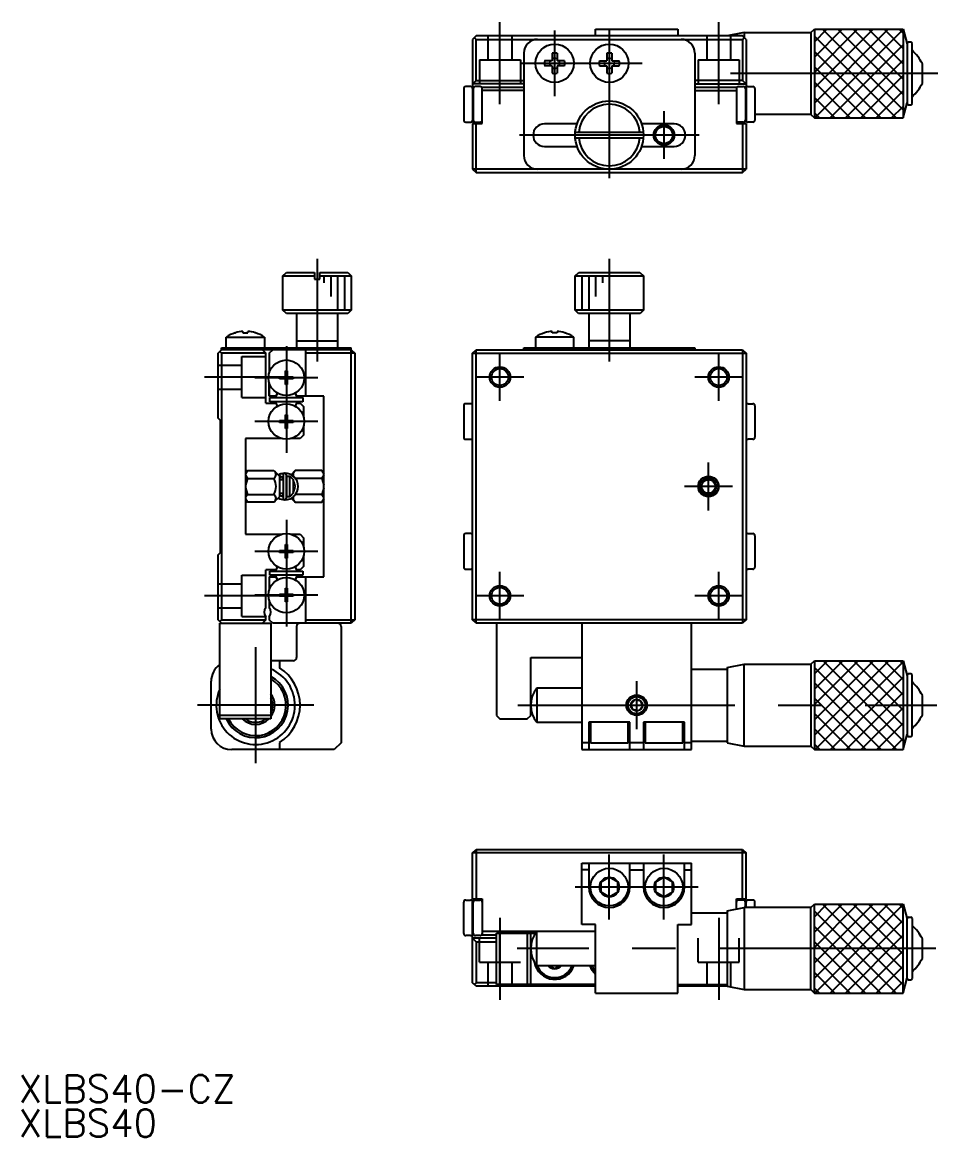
# Model space of a CAD drawing. Extents: x 1 to 252, y 0 to 163.
# Drawn here: x 0.5 to 134.4, y 0 to 163 of the extents above; entities that cross this region are included whole.
import ezdxf

# ---------------------------------------------------------------- set-up
doc = ezdxf.new("R2010")
doc.units = 0
doc.linetypes.add('CENTER', pattern=[50.8, 31.75, -6.35, 6.35, -6.35])
doc.linetypes.add('DASHED', pattern=[19.05, 12.7, -6.35])
doc.layers.get('0').update_dxf_attribs({"linetype": 'CONTINUOUS'})
doc.layers.add('CENTER', color=1, linetype='CENTER')
doc.styles.get("Standard").update_dxf_attribs({"font": 'txt.shx', "height": 3, "bigfont": 'bigfont.shx'})

# ---------------------------------------------------------------- blocks, each defined once
blk = doc.blocks.new('*U6')
at = {"color": 7, "linetype": 'CONTINUOUS'}
blk.add_text('XLBS40-CZ', height=4, dxfattribs=at).set_placement((0, 5))
blk = doc.blocks.new('*U7')
at = {"color": 7, "linetype": 'CONTINUOUS'}
blk.add_text('XLBS40', height=4, dxfattribs=at).set_placement((0, 0))

msp = doc.modelspace()

# ---------------------------------------------------------------- linework, layer by layer
at = {"color": 7, "linetype": 'CONTINUOUS'}
for p, q in [((84.4, 161.02), (84.4, 162.02)), ((84.4, 162.02), (96.4, 162.02)), ((96.4, 162.02), (96.4, 161.02)), ((106.15, 161.52), (103.65, 161.02)), ((106.15, 161.52), (115.9, 161.52)), ((106.15, 161.52), (106.15, 160.77)), ((115.9, 161.52), (116.4, 162.02)), ((115.9, 161.52), (115.9, 149.52)), ((116.4, 162.02), (129.4, 162.02)), ((116.4, 162.02), (116.4, 149.02)), ((129.4, 162.02), (129.99, 159.82)), ((129.4, 162.02), (129.4, 149.02)), ((66.9, 161.02), (66.4, 160.52)), ((66.4, 160.52), (66.4, 154.02)), ((66.9, 160.52), (66.65, 160.77)), ((105.9, 161.02), (66.9, 161.02)), ((66.9, 154.52), (66.9, 160.52)), ((66.9, 160.52), (105.9, 160.52)), ((106.4, 160.52), (105.9, 161.02)), ((105.9, 160.52), (106.15, 160.77)), ((105.9, 160.52), (105.9, 154.52)), ((106.4, 160.52), (106.4, 148.52)), ((129.99, 159.92), (129.99, 151.12)), ((130.49, 160.12), (130.19, 160.12)), ((130.69, 151.12), (130.69, 159.92)), ((73.9, 158.52), (73.9, 143.52)), ((78.05, 158.48), (78.05, 157.37)), ((78.75, 158.48), (78.75, 157.37)), ((86.05, 158.48), (86.05, 157.37)), ((86.75, 158.48), (86.75, 157.37)), ((98.9, 158.52), (98.9, 143.52)), ((78.05, 157.37), (76.94, 157.37)), ((78.05, 156.67), (76.94, 156.67)), ((78.05, 156.67), (78.05, 155.56)), ((79.86, 157.37), (78.75, 157.37)), ((79.86, 156.67), (78.75, 156.67)), ((78.75, 156.67), (78.75, 155.56)), ((84.94, 157.37), (86.05, 157.37)), ((84.94, 156.67), (86.05, 156.67)), ((86.05, 156.67), (86.05, 155.56)), ((86.75, 157.37), (87.86, 157.37)), ((86.75, 156.67), (87.86, 156.67)), ((86.75, 156.67), (86.75, 155.56)), ((132.2, 154.07), (132.2, 156.96)), ((65.1, 153.32), (65.1, 148.72)), ((66.1, 153.62), (65.4, 153.62)), ((66.4, 154.02), (66.9, 154.52)), ((73.9, 154.02), (66.4, 154.02)), ((66.4, 154.02), (66.4, 148.52)), ((66.5, 153.32), (66.5, 148.72)), ((67.5, 153.62), (66.8, 153.62)), ((66.9, 154.52), (73.9, 154.52)), ((67.8, 148.22), (67.8, 153.52)), ((67.8, 153.52), (73.9, 153.52)), ((105.9, 154.52), (98.9, 154.52)), ((98.9, 154.02), (106.4, 154.02)), ((98.9, 153.52), (105, 153.52)), ((105, 153.52), (105, 148.22)), ((105.3, 153.62), (106, 153.62)), ((105.9, 154.52), (106.4, 154.02)), ((106.3, 153.32), (106.3, 148.72)), ((106.7, 153.62), (107.4, 153.62)), ((107.7, 153.32), (107.7, 148.72)), ((66.4, 152.57), (66.5, 152.57)), ((66.4, 152.44), (66.5, 152.44)), ((73.9, 153.02), (67.8, 153.02)), ((98.9, 153.02), (105, 153.02)), ((106.4, 152.57), (106.3, 152.57)), ((106.4, 152.44), (106.3, 152.44)), ((66.4, 151.02), (66.5, 151.02)), ((106.4, 151.02), (106.3, 151.02)), ((129.4, 149.02), (129.99, 151.22)), ((130.19, 150.92), (130.49, 150.92)), ((65.4, 148.42), (66.1, 148.42)), ((66.4, 149.64), (66.5, 149.64)), ((66.4, 149.47), (66.5, 149.47)), ((66.4, 149.02), (66.5, 149.02)), ((66.4, 148.52), (66.58, 148.52)), ((66.8, 148.42), (67.5, 148.42)), ((67.72, 148.52), (67.8, 148.52)), ((105.08, 148.52), (105, 148.52)), ((106, 148.42), (105.3, 148.42)), ((106.15, 148.22), (106.15, 148.46)), ((106.4, 148.52), (106.22, 148.52)), ((106.4, 149.64), (106.3, 149.64)), ((106.4, 149.47), (106.3, 149.47)), ((106.4, 149.02), (106.3, 149.02)), ((107.4, 148.42), (106.7, 148.42)), ((115.9, 149.52), (107.7, 149.52)), ((115.9, 149.52), (116.4, 149.02)), ((116.4, 149.02), (129.4, 149.02)), ((66.4, 148.22), (66.4, 141.52)), ((66.4, 148.22), (67.8, 148.22)), ((66.9, 141.02), (66.9, 148.22)), ((81.68, 148.17), (76.9, 148.17)), ((81.42, 146.92), (91.39, 146.92)), ((95.9, 148.17), (91.12, 148.17)), ((105, 148.22), (106.4, 148.22)), ((105.9, 148.22), (105.9, 141.02)), ((106.4, 148.22), (106.4, 141.52)), ((81.42, 146.12), (91.39, 146.12)), ((76.9, 144.87), (81.68, 144.87)), ((91.12, 144.87), (95.9, 144.87)), ((66.4, 141.52), (66.9, 141.02)), ((106.4, 141.52), (66.4, 141.52)), ((66.9, 141.02), (105.9, 141.02)), ((105.9, 141.02), (106.4, 141.52)), ((38.65, 125.92), (39.15, 126.42)), ((38.65, 125.92), (43.25, 125.92)), ((38.65, 120.92), (38.65, 125.92)), ((39.15, 126.42), (43.25, 126.42)), ((43.25, 126.42), (43.25, 125.42)), ((44.05, 125.42), (44.05, 126.42)), ((44.05, 126.42), (48.15, 126.42)), ((44.05, 125.92), (48.65, 125.92)), ((48.15, 126.42), (48.65, 125.92)), ((48.65, 125.92), (48.65, 120.92)), ((81.42, 125.92), (81.92, 126.42)), ((81.42, 125.92), (91.39, 125.92)), ((81.42, 125.42), (81.42, 125.92)), ((81.92, 126.42), (90.88, 126.42)), ((90.88, 126.42), (91.39, 125.92)), ((91.39, 125.92), (91.39, 125.42)), ((43.25, 125.42), (44.05, 125.42)), ((81.4, 120.92), (81.4, 125.42)), ((81.4, 125.42), (81.42, 125.42)), ((91.39, 125.42), (91.4, 125.42)), ((91.4, 125.42), (91.4, 120.92)), ((48.65, 120.92), (38.65, 120.92)), ((39.15, 120.42), (38.65, 120.92)), ((48.65, 120.92), (48.15, 120.42)), ((91.4, 120.92), (81.4, 120.92)), ((81.9, 120.42), (81.4, 120.92)), ((91.4, 120.92), (90.9, 120.42)), ((48.15, 120.42), (39.15, 120.42)), ((40.65, 120.42), (40.65, 115.42)), ((46.65, 120.42), (46.65, 115.42)), ((90.9, 120.42), (81.9, 120.42)), ((83.4, 120.42), (83.4, 115.42)), ((89.4, 120.42), (89.4, 115.42)), ((31.65, 117.59), (31.69, 117.59)), ((32.8, 117.79), (32.8, 117.59)), ((32.8, 117.59), (33.5, 117.59)), ((33.5, 117.59), (33.5, 117.79)), ((34.65, 117.59), (34.6, 117.59)), ((76.9, 117.59), (76.94, 117.59)), ((78.05, 117.59), (78.05, 117.79)), ((78.75, 117.59), (78.05, 117.59)), ((78.75, 117.79), (78.75, 117.59)), ((79.9, 117.59), (79.86, 117.59)), ((30.35, 115.42), (30.35, 116.96)), ((30.35, 116.96), (35.95, 116.96)), ((35.95, 116.96), (35.95, 115.42)), ((40.65, 116.42), (46.65, 116.42)), ((81.2, 116.96), (75.6, 116.96)), ((75.6, 116.96), (75.6, 115.42)), ((81.2, 115.42), (81.2, 116.96)), ((89.4, 116.42), (83.4, 116.42)), ((29.15, 114.62), (29.65, 115.12)), ((29.15, 105.12), (29.15, 114.62)), ((29.65, 114.62), (29.4, 114.87)), ((29.65, 115.42), (48.65, 115.42)), ((29.65, 115.12), (29.65, 115.42)), ((48.65, 115.12), (29.65, 115.12)), ((36.15, 114.62), (29.65, 114.62)), ((29.65, 114.62), (29.65, 75.62)), ((35.65, 115.12), (36.15, 114.62)), ((36.15, 107.32), (36.15, 114.62)), ((36.65, 114.62), (37.15, 115.12)), ((36.65, 114.62), (36.65, 111.73)), ((41.95, 115.12), (41.95, 108.32)), ((49.15, 114.62), (41.95, 114.62)), ((48.65, 75.12), (48.65, 115.42)), ((48.65, 115.12), (49.15, 114.62)), ((49.15, 114.62), (49.15, 75.62)), ((66.4, 114.62), (66.9, 115.12)), ((66.4, 114.62), (106.4, 114.62)), ((66.4, 75.62), (66.4, 114.62)), ((66.9, 75.12), (66.9, 115.12)), ((66.9, 115.12), (105.9, 115.12)), ((73.9, 115.12), (73.9, 115.42)), ((73.9, 115.42), (98.9, 115.42)), ((98.9, 115.42), (98.9, 115.12)), ((105.9, 115.12), (105.9, 75.12)), ((105.9, 115.12), (106.4, 114.62)), ((106.4, 114.62), (106.4, 75.62)), ((38.15, 110.87), (38.15, 111.16)), ((38.15, 111.16), (38.94, 111.16)), ((38.94, 110.87), (38.15, 110.87)), ((38.68, 110.87), (38.68, 111.16)), ((39, 112.02), (39.29, 112.02)), ((39, 111.22), (39, 112.02)), ((39, 111.49), (39.29, 111.49)), ((39.29, 112.02), (39.29, 111.22)), ((39.35, 111.16), (40.15, 111.16)), ((40.15, 110.87), (39.35, 110.87)), ((39.62, 111.16), (39.62, 110.87)), ((40.15, 111.16), (40.15, 110.87)), ((36.65, 110.3), (36.65, 108.32)), ((36.65, 108.32), (36.65, 110.3)), ((39, 110.02), (39, 110.81)), ((39.29, 110.55), (39, 110.55)), ((39.29, 110.02), (39, 110.02)), ((39.29, 110.81), (39.29, 110.02)), ((37.6, 108.32), (36.65, 108.32)), ((36.75, 108.12), (41.55, 108.12)), ((36.75, 107.52), (36.75, 108.12)), ((37.75, 108.58), (37.6, 108.32)), ((40.7, 108.32), (40.55, 108.58)), ((44.65, 108.32), (40.7, 108.32)), ((41.55, 108.12), (41.55, 107.52)), ((44.65, 81.92), (44.65, 108.32)), ((36.15, 107.32), (37.6, 107.32)), ((41.55, 107.52), (36.75, 107.52)), ((37.6, 107.32), (37.72, 107.09)), ((40.52, 107.02), (40.7, 107.32)), ((40.7, 107.32), (41.15, 107.32)), ((41.15, 107.32), (41.65, 106.82)), ((41.65, 106.82), (41.65, 105.33)), ((65.1, 106.92), (65.1, 102.32)), ((66.1, 107.22), (65.4, 107.22)), ((106.7, 107.22), (107.4, 107.22)), ((107.7, 106.92), (107.7, 102.32)), ((29.5, 104.77), (29.15, 105.12)), ((29.5, 85.47), (29.5, 104.77)), ((38.15, 104.47), (38.15, 104.76)), ((38.15, 104.76), (38.94, 104.76)), ((38.94, 104.47), (38.15, 104.47)), ((38.68, 104.47), (38.68, 104.76)), ((39, 105.62), (39.29, 105.62)), ((39, 104.82), (39, 105.62)), ((39, 105.09), (39.29, 105.09)), ((39, 103.62), (39, 104.41)), ((39.29, 105.62), (39.29, 104.82)), ((39.29, 104.41), (39.29, 103.62)), ((39.35, 104.76), (40.15, 104.76)), ((40.15, 104.47), (39.35, 104.47)), ((39.62, 104.76), (39.62, 104.47)), ((40.15, 104.76), (40.15, 104.47)), ((39.29, 104.15), (39, 104.15)), ((39.29, 103.62), (39, 103.62)), ((41.65, 103.9), (41.65, 102.62)), ((38.43, 102.12), (33.15, 102.12)), ((33.15, 102.12), (33.15, 88.12)), ((41.15, 102.12), (39.86, 102.12)), ((41.65, 102.62), (41.15, 102.12)), ((65.4, 102.02), (66.1, 102.02)), ((107.4, 102.02), (106.7, 102.02)), ((33.15, 97.13), (33.45, 97.43)), ((33.45, 97.43), (33.15, 96.95)), ((33.15, 96.75), (33.45, 96.27)), ((33.45, 96.27), (33.15, 95.31)), ((33.45, 97.43), (37.34, 97.43)), ((33.45, 96.27), (37.34, 96.27)), ((37.34, 97.43), (38.15, 96.62)), ((37.95, 96.81), (38.14, 96.9)), ((38.17, 96.92), (38.14, 96.9)), ((38.14, 96.9), (38.14, 96.9)), ((38.14, 96.9), (38.14, 96.9)), ((38.14, 96.9), (38.14, 96.9)), ((38.14, 96.9), (38.14, 96.89)), ((38.14, 96.89), (38.14, 96.89)), ((38.14, 96.89), (38.14, 96.88)), ((38.14, 96.88), (38.14, 96.87)), ((38.14, 96.87), (38.14, 96.86)), ((38.14, 96.86), (38.14, 96.85)), ((38.14, 96.85), (38.15, 96.83)), ((38.15, 96.83), (38.15, 96.82)), ((38.15, 96.82), (38.16, 96.8)), ((38.15, 96.62), (38.15, 93.62)), ((38.15, 96.4), (38.32, 96.49)), ((38.16, 96.8), (38.17, 96.77)), ((38.24, 96.94), (38.17, 96.92)), ((38.17, 96.77), (38.18, 96.74)), ((38.18, 96.74), (38.19, 96.7)), ((38.19, 96.7), (38.21, 96.67)), ((38.21, 96.67), (38.23, 96.63)), ((38.23, 96.63), (38.24, 96.6)), ((38.27, 96.95), (38.24, 96.94)), ((38.24, 96.6), (38.26, 96.57)), ((38.26, 96.57), (38.27, 96.56)), ((38.31, 96.95), (38.27, 96.95)), ((38.27, 96.56), (38.27, 96.55)), ((38.27, 96.55), (38.27, 96.54)), ((38.27, 96.54), (38.28, 96.53)), ((38.28, 96.53), (38.29, 96.52)), ((38.29, 96.52), (38.29, 96.51)), ((38.29, 96.51), (38.3, 96.51)), ((38.3, 96.51), (38.3, 96.5)), ((38.3, 96.5), (38.31, 96.5)), ((38.34, 96.96), (38.31, 96.95)), ((38.31, 96.5), (38.31, 96.49)), ((38.31, 96.49), (38.32, 96.49)), ((38.38, 96.96), (38.34, 96.96)), ((38.88, 97.06), (38.37, 96.96)), ((38.42, 96.96), (38.38, 96.96)), ((38.45, 96.96), (38.42, 96.96)), ((38.49, 96.96), (38.45, 96.96)), ((38.52, 96.96), (38.49, 96.96)), ((38.56, 96.95), (38.52, 96.96)), ((38.59, 96.94), (38.56, 96.95)), ((38.63, 96.93), (38.59, 96.94)), ((38.66, 96.92), (38.63, 96.93)), ((38.65, 96.12), (38.65, 96.4)), ((38.69, 96.91), (38.66, 96.92)), ((38.71, 96.91), (38.69, 96.91)), ((38.7, 96.84), (38.7, 93.39)), ((39.15, 93.39), (39.15, 96.84)), ((39.15, 96.62), (39.65, 96.62)), ((39.15, 96.62), (39.15, 93.62)), ((39.65, 96.62), (40.15, 96.12)), ((39.65, 93.62), (39.65, 96.62)), ((40.46, 97.43), (39.86, 96.83)), ((44.35, 97.43), (40.46, 97.43)), ((44.35, 96.27), (40.49, 96.27)), ((44.65, 97.13), (44.35, 97.43)), ((44.35, 97.43), (44.65, 96.95)), ((44.65, 96.75), (44.35, 96.27)), ((44.35, 96.27), (44.65, 95.31)), ((33.15, 94.92), (33.45, 93.96)), ((38.15, 96.12), (38.7, 96.12)), ((40.15, 96.12), (40.15, 94.12)), ((44.65, 94.92), (44.35, 93.96)), ((33.45, 93.96), (33.15, 93.48)), ((33.15, 93.29), (33.45, 92.81)), ((33.45, 92.81), (33.15, 93.11)), ((33.45, 93.96), (37.34, 93.96)), ((38.15, 93.62), (37.34, 92.81)), ((38.15, 94.12), (38.7, 94.12)), ((38.15, 93.83), (38.7, 93.63)), ((38.65, 94.12), (38.65, 93.84)), ((39.65, 93.62), (39.15, 93.62)), ((40.15, 94.12), (39.65, 93.62)), ((39.86, 93.41), (40.46, 92.81)), ((44.35, 93.96), (40.49, 93.96)), ((44.35, 93.96), (44.65, 93.48)), ((44.65, 93.29), (44.35, 92.81)), ((44.35, 92.81), (44.65, 93.11)), ((37.34, 92.81), (33.45, 92.81)), ((40.46, 92.81), (44.35, 92.81)), ((33.15, 88.12), (38.43, 88.12)), ((39.86, 88.12), (41.15, 88.12)), ((41.15, 88.12), (41.65, 87.62)), ((66.1, 88.22), (65.4, 88.22)), ((106.7, 88.22), (107.4, 88.22)), ((39, 86.62), (39.29, 86.62)), ((39, 85.82), (39, 86.62)), ((39.29, 86.62), (39.29, 85.82)), ((41.65, 87.62), (41.65, 86.33)), ((65.1, 87.92), (65.1, 83.32)), ((107.7, 87.92), (107.7, 83.32)), ((29.15, 85.12), (29.5, 85.47)), ((29.15, 75.62), (29.15, 85.12)), ((38.15, 85.47), (38.15, 85.76)), ((38.15, 85.76), (38.94, 85.76)), ((38.94, 85.47), (38.15, 85.47)), ((38.68, 85.47), (38.68, 85.76)), ((39, 86.09), (39.29, 86.09)), ((39, 84.62), (39, 85.41)), ((39.29, 85.15), (39, 85.15)), ((39.29, 85.41), (39.29, 84.62)), ((39.35, 85.76), (40.15, 85.76)), ((40.15, 85.47), (39.35, 85.47)), ((39.62, 85.76), (39.62, 85.47)), ((40.15, 85.76), (40.15, 85.47)), ((41.65, 84.9), (41.65, 83.42)), ((37.72, 83.14), (37.6, 82.92)), ((39.29, 84.62), (39, 84.62)), ((40.7, 82.92), (40.52, 83.21)), ((41.65, 83.42), (41.15, 82.92)), ((37.6, 82.92), (36.15, 82.92)), ((36.15, 77.38), (36.15, 82.92)), ((36.65, 81.92), (37.6, 81.92)), ((36.65, 81.92), (36.65, 79.93)), ((36.75, 82.72), (41.55, 82.72)), ((36.75, 82.12), (36.75, 82.72)), ((41.55, 82.12), (36.75, 82.12)), ((37.6, 81.92), (37.75, 81.66)), ((40.55, 81.66), (40.7, 81.92)), ((41.15, 82.92), (40.7, 82.92)), ((40.7, 81.92), (44.65, 81.92)), ((41.55, 82.72), (41.55, 82.12)), ((41.95, 81.92), (41.95, 75.12)), ((65.4, 83.02), (66.1, 83.02)), ((107.4, 83.02), (106.7, 83.02)), ((39, 80.22), (39.29, 80.22)), ((39, 79.42), (39, 80.22)), ((39.29, 80.22), (39.29, 79.42)), ((36.65, 78.5), (36.65, 77.38)), ((38.15, 79.07), (38.15, 79.36)), ((38.15, 79.36), (38.94, 79.36)), ((38.94, 79.07), (38.15, 79.07)), ((38.68, 79.07), (38.68, 79.36)), ((39, 79.69), (39.29, 79.69)), ((39, 78.22), (39, 79.01)), ((39.29, 78.75), (39, 78.75)), ((39.29, 79.01), (39.29, 78.22)), ((39.35, 79.36), (40.15, 79.36)), ((40.15, 79.07), (39.35, 79.07)), ((39.62, 79.36), (39.62, 79.07)), ((40.15, 79.36), (40.15, 79.07)), ((39.29, 78.22), (39, 78.22)), ((29.65, 75.12), (29.15, 75.62)), ((29.65, 75.62), (29.4, 75.37)), ((29.4, 75.12), (36.9, 75.12)), ((29.4, 61.12), (29.4, 75.12)), ((29.65, 75.62), (36.15, 75.62)), ((36.15, 75.62), (35.65, 75.12)), ((36.15, 75.62), (36.15, 76.06)), ((36.65, 76.06), (36.65, 75.62)), ((37.15, 75.12), (36.65, 75.62)), ((36.9, 75.12), (36.9, 61.12)), ((48.65, 75.12), (37.15, 75.12)), ((41.95, 75.62), (49.15, 75.62)), ((49.15, 75.62), (48.65, 75.12)), ((106.4, 75.62), (66.4, 75.62)), ((66.9, 75.12), (66.4, 75.62)), ((105.9, 75.12), (66.9, 75.12)), ((69.9, 75.12), (69.9, 61.62)), ((82.4, 75.12), (82.4, 56.62)), ((98.4, 56.62), (98.4, 75.12)), ((106.4, 75.62), (105.9, 75.12)), ((40.65, 74.62), (40.65, 70.12)), ((47.15, 74.62), (47.15, 57.62)), ((74.9, 61.62), (74.9, 70.12)), ((74.9, 70.12), (82.4, 70.12)), ((40.15, 69.62), (36.9, 69.62)), ((38.15, 69.62), (38.15, 68.59)), ((103.65, 68.62), (106.15, 69.12)), ((103.65, 68.62), (103.65, 57.62)), ((106.15, 69.12), (115.9, 69.12)), ((106.15, 57.12), (106.15, 69.12)), ((115.9, 69.12), (116.4, 69.62)), ((115.9, 69.12), (115.9, 57.12)), ((116.4, 69.62), (129.4, 69.62)), ((116.4, 69.62), (116.4, 56.62)), ((129.4, 69.62), (129.99, 67.42)), ((129.4, 69.62), (129.4, 56.62)), ((98.4, 68.37), (103.65, 68.37)), ((129.99, 67.52), (129.99, 58.72)), ((130.49, 67.72), (130.19, 67.72)), ((130.69, 58.72), (130.69, 67.52)), ((28.15, 59.62), (28.15, 66.62)), ((75.78, 65.62), (75.78, 60.62)), ((82.4, 65.62), (75.78, 65.62)), ((89.55, 63.29), (90.12, 63.94)), ((90.12, 63.94), (90.97, 63.77)), ((90.97, 63.77), (91.25, 62.95)), ((132.2, 61.67), (132.2, 64.56)), ((89.83, 62.47), (89.55, 63.29)), ((90.68, 62.3), (89.83, 62.47)), ((91.25, 62.95), (90.68, 62.3)), ((36.9, 61.62), (29.4, 61.62)), ((36.9, 61.12), (29.4, 61.12)), ((69.9, 61.62), (70.4, 61.12)), ((70.4, 61.12), (74.4, 61.12)), ((74.4, 61.12), (74.9, 61.62)), ((75.78, 60.62), (82.4, 60.62)), ((89.4, 60.62), (83.4, 60.62)), ((83.4, 60.62), (83.4, 56.62)), ((83.65, 60.62), (83.65, 57.62)), ((89.15, 57.62), (89.15, 60.62)), ((89.4, 56.62), (89.4, 60.62)), ((97.4, 60.62), (91.4, 60.62)), ((91.4, 60.62), (91.4, 56.62)), ((91.65, 60.62), (91.65, 57.62)), ((97.15, 57.62), (97.15, 60.62)), ((97.4, 56.62), (97.4, 60.62)), ((129.4, 56.62), (129.99, 58.82)), ((38.15, 57.64), (38.15, 56.62)), ((47.15, 57.62), (46.15, 56.62)), ((83.4, 57.62), (82.4, 57.62)), ((83.65, 57.62), (89.15, 57.62)), ((91.4, 57.62), (89.4, 57.62)), ((91.65, 57.62), (97.15, 57.62)), ((98.4, 57.62), (97.4, 57.62)), ((98.4, 57.87), (103.65, 57.87)), ((103.65, 57.62), (106.15, 57.12)), ((106.15, 57.12), (115.9, 57.12)), ((115.9, 57.12), (116.4, 56.62)), ((130.19, 58.52), (130.49, 58.52)), ((46.15, 56.62), (31.15, 56.62)), ((82.4, 56.62), (98.4, 56.62)), ((116.4, 56.62), (129.4, 56.62)), ((66.4, 41.52), (66.9, 42.02)), ((66.4, 34.82), (66.4, 41.52)), ((106.4, 41.52), (66.4, 41.52)), ((66.9, 42.02), (105.9, 42.02)), ((66.9, 42.02), (66.9, 34.82)), ((105.9, 42.02), (106.4, 41.52)), ((105.9, 34.82), (105.9, 42.02)), ((106.4, 34.82), (106.4, 41.52)), ((82.4, 40.02), (98.4, 40.02)), ((82.4, 31.02), (82.4, 40.02)), ((83.4, 40.02), (83.4, 36.52)), ((89.4, 36.52), (89.4, 40.02)), ((91.4, 40.02), (91.4, 36.52)), ((97.4, 36.52), (97.4, 40.02)), ((98.4, 31.02), (98.4, 40.02)), ((83.4, 39.02), (82.4, 39.02)), ((86.4, 37.96), (85.15, 37.24)), ((87.65, 37.24), (86.4, 37.96)), ((89.4, 39.02), (91.4, 39.02)), ((94.4, 37.96), (93.15, 37.24)), ((95.65, 37.24), (94.4, 37.96)), ((97.4, 39.02), (98.4, 39.02)), ((85.15, 37.24), (85.15, 35.8)), ((87.65, 35.8), (87.65, 37.24)), ((93.15, 37.24), (93.15, 35.8)), ((95.65, 35.8), (95.65, 37.24)), ((65.1, 29.72), (65.1, 34.32)), ((65.4, 34.62), (66.1, 34.62)), ((66.4, 34.82), (67.8, 34.82)), ((66.4, 22.52), (66.4, 34.52)), ((66.4, 34.52), (66.58, 34.52)), ((66.5, 29.72), (66.5, 34.32)), ((66.8, 34.62), (67.5, 34.62)), ((67.72, 34.52), (67.8, 34.52)), ((67.8, 34.82), (67.8, 29.52)), ((85.15, 35.8), (86.4, 35.07)), ((86.4, 35.07), (87.65, 35.8)), ((93.15, 35.8), (94.4, 35.07)), ((94.4, 35.07), (95.65, 35.8)), ((105, 33.29), (105, 34.82)), ((105, 34.82), (106.4, 34.82)), ((105.08, 34.52), (105, 34.52)), ((106, 34.62), (105.3, 34.62)), ((106.15, 34.82), (106.15, 34.58)), ((106.4, 34.52), (106.22, 34.52)), ((106.3, 33.52), (106.3, 34.32)), ((106.4, 33.52), (106.4, 34.52)), ((107.4, 34.62), (106.7, 34.62)), ((107.7, 33.52), (107.7, 34.32)), ((66.4, 34.02), (66.5, 34.02)), ((66.4, 33.57), (66.5, 33.57)), ((66.4, 33.4), (66.5, 33.4)), ((98.4, 32.77), (103.65, 32.77)), ((103.65, 33.02), (106.15, 33.52)), ((103.65, 33.02), (103.65, 22.02)), ((115.9, 33.52), (106.15, 33.52)), ((106.15, 33.52), (106.15, 21.52)), ((106.4, 34.02), (106.3, 34.02)), ((115.9, 33.52), (116.4, 34.02)), ((115.9, 21.52), (115.9, 33.52)), ((116.4, 34.02), (129.4, 34.02)), ((116.4, 21.02), (116.4, 34.02)), ((129.4, 34.02), (129.99, 31.82)), ((129.4, 21.02), (129.4, 34.02)), ((66.4, 32.02), (66.5, 32.02)), ((84.4, 31.02), (82.4, 31.02)), ((84.4, 21.02), (84.4, 31.02)), ((96.4, 21.02), (96.4, 31.02)), ((96.4, 31.02), (98.4, 31.02)), ((129.99, 23.12), (129.99, 31.92)), ((130.19, 32.12), (130.49, 32.12)), ((130.69, 31.92), (130.69, 23.12)), ((66.1, 29.42), (65.4, 29.42)), ((66.4, 30.6), (66.5, 30.6)), ((66.4, 30.47), (66.5, 30.47)), ((67.5, 29.42), (66.8, 29.42)), ((84.4, 30.02), (67.8, 30.02)), ((67.8, 29.52), (69.9, 29.52)), ((69.9, 22.27), (69.9, 29.77)), ((69.9, 29.77), (75.59, 29.77)), ((70.4, 22.27), (70.4, 29.77)), ((74.4, 29.77), (74.4, 22.27)), ((74.9, 22.27), (74.9, 29.77)), ((75.78, 25.02), (75.78, 30.02)), ((69.9, 29.02), (66.4, 29.02)), ((66.4, 29.02), (66.9, 28.52)), ((66.9, 28.52), (69.9, 28.52)), ((66.9, 28.52), (66.9, 22.52)), ((132.2, 26.07), (132.2, 28.96)), ((84.4, 25.02), (75.78, 25.02)), ((78.4, 24.57), (77.63, 25.02)), ((79.17, 25.02), (78.4, 24.57)), ((129.4, 21.02), (129.99, 23.22)), ((130.49, 22.92), (130.19, 22.92)), ((66.9, 22.02), (66.4, 22.52)), ((66.9, 22.52), (66.65, 22.27)), ((69.9, 22.52), (66.9, 22.52)), ((84.4, 22.02), (66.9, 22.02)), ((84.4, 22.27), (69.9, 22.27)), ((96.4, 22.27), (103.65, 22.27)), ((103.65, 22.02), (96.4, 22.02)), ((103.65, 22.02), (106.15, 21.52)), ((106.15, 21.52), (115.9, 21.52)), ((115.9, 21.52), (116.4, 21.02)), ((84.4, 21.02), (96.4, 21.02)), ((116.4, 21.02), (129.4, 21.02))]:
    msp.add_line(p, q, dxfattribs=at)
at = {"color": 3, "linetype": 'CONTINUOUS'}
for p, q in [((116.4, 160.17), (118.24, 162.02)), ((116.4, 157.93), (120.49, 162.02)), ((116.4, 155.68), (122.73, 162.02)), ((116.4, 153.44), (124.98, 162.02)), ((116.4, 151.19), (127.22, 162.02)), ((116.47, 149.02), (129.4, 161.95)), ((129.4, 150.22), (117.61, 162.02)), ((129.4, 152.47), (119.85, 162.02)), ((129.4, 154.71), (122.1, 162.02)), ((129.4, 156.96), (124.34, 162.02)), ((129.4, 159.2), (126.59, 162.02)), ((129.4, 161.45), (128.83, 162.02)), ((128.36, 149.02), (116.4, 160.98)), ((126.12, 149.02), (116.4, 158.73)), ((118.71, 149.02), (129.4, 159.7)), ((120.96, 149.02), (129.4, 157.46)), ((123.87, 149.02), (116.4, 156.49)), ((123.2, 149.02), (129.4, 155.21)), ((121.63, 149.02), (116.4, 154.24)), ((119.38, 149.02), (116.4, 152)), ((125.45, 149.02), (129.4, 152.97)), ((127.69, 149.02), (129.4, 150.72)), ((117.14, 149.02), (116.4, 149.75)), ((44.65, 125.92), (44.65, 124.92)), ((45.65, 125.92), (45.65, 122.92)), ((46.65, 125.92), (46.65, 120.92)), ((47.65, 125.92), (47.65, 120.92)), ((82.4, 125.92), (82.4, 120.92)), ((83.4, 125.92), (83.4, 120.92)), ((84.4, 125.92), (84.4, 122.92)), ((85.4, 125.92), (85.4, 124.92)), ((116.4, 67.7), (118.31, 69.62)), ((116.4, 65.46), (120.56, 69.62)), ((116.4, 63.21), (122.8, 69.62)), ((116.4, 60.97), (125.05, 69.62)), ((116.4, 58.72), (127.29, 69.62)), ((128.43, 56.62), (116.4, 68.65)), ((116.54, 56.62), (129.4, 69.48)), ((129.4, 57.89), (117.68, 69.62)), ((129.4, 60.14), (119.92, 69.62)), ((129.4, 62.38), (122.17, 69.62)), ((129.4, 64.63), (124.41, 69.62)), ((129.4, 66.87), (126.66, 69.62)), ((129.4, 69.12), (128.9, 69.62)), ((118.78, 56.62), (129.4, 67.23)), ((126.19, 56.62), (116.4, 66.4)), ((123.94, 56.62), (116.4, 64.16)), ((121.03, 56.62), (129.4, 64.99)), ((123.27, 56.62), (129.4, 62.74)), ((121.7, 56.62), (116.4, 61.91)), ((125.52, 56.62), (129.4, 60.5)), ((119.45, 56.62), (116.4, 59.67)), ((117.21, 56.62), (116.4, 57.42)), ((127.76, 56.62), (129.4, 58.25)), ((116.4, 32.17), (118.24, 34.02)), ((116.4, 29.93), (120.49, 34.02)), ((116.4, 27.68), (122.73, 34.02)), ((116.4, 25.44), (124.98, 34.02)), ((116.4, 23.19), (127.22, 34.02)), ((128.36, 21.02), (116.4, 32.98)), ((116.47, 21.02), (129.4, 33.95)), ((129.4, 22.22), (117.61, 34.02)), ((129.4, 24.47), (119.85, 34.02)), ((129.4, 26.71), (122.1, 34.02)), ((129.4, 28.96), (124.34, 34.02)), ((129.4, 31.2), (126.59, 34.02)), ((129.4, 33.45), (128.83, 34.02)), ((118.71, 21.02), (129.4, 31.7)), ((126.12, 21.02), (116.4, 30.73)), ((120.96, 21.02), (129.4, 29.46)), ((123.87, 21.02), (116.4, 28.49)), ((121.63, 21.02), (116.4, 26.24)), ((123.2, 21.02), (129.4, 27.21)), ((125.45, 21.02), (129.4, 24.97)), ((119.38, 21.02), (116.4, 24)), ((117.14, 21.02), (116.4, 21.75)), ((127.69, 21.02), (129.4, 22.72))]:
    msp.add_line(p, q, dxfattribs=at)
at = {"color": 3, "linetype": 'DASHED'}
for p, q in [((68.65, 161.02), (68.65, 157.52)), ((72.15, 161.02), (72.15, 157.52)), ((100.65, 161.02), (100.65, 157.52)), ((104.15, 161.02), (104.15, 157.52)), ((67.4, 157.52), (67.4, 154.02)), ((67.4, 157.52), (73.4, 157.52)), ((73.4, 157.52), (73.4, 154.02)), ((99.4, 157.52), (99.4, 154.02)), ((99.4, 157.52), (105.4, 157.52)), ((105.4, 157.52), (105.4, 154.02)), ((32.65, 108.12), (32.65, 114.12)), ((32.65, 114.12), (36.15, 114.12)), ((29.15, 112.87), (32.65, 112.87)), ((29.15, 109.37), (32.65, 109.37)), ((32.65, 108.12), (36.15, 108.12)), ((32.65, 76.12), (32.65, 82.12)), ((32.65, 82.12), (36.15, 82.12)), ((29.15, 80.87), (32.65, 80.87)), ((29.15, 77.37), (32.65, 77.37)), ((32.65, 76.12), (36.1, 76.12)), ((67.4, 25.52), (67.4, 29.02)), ((99.4, 25.52), (99.4, 29.02)), ((105.4, 25.52), (105.4, 29.02)), ((67.4, 25.52), (73.4, 25.52)), ((68.65, 25.52), (68.65, 22.02)), ((72.15, 25.52), (72.15, 22.02)), ((99.4, 25.52), (105.4, 25.52)), ((100.65, 25.52), (100.65, 22.02)), ((104.15, 25.52), (104.15, 22.02))]:
    msp.add_line(p, q, dxfattribs=at)
at = {"color": 7, "linetype": 'CONTINUOUS'}
for centre, radius in [((78.4, 157.02), 2.8), ((86.4, 157.02), 2.8), ((86.4, 146.52), 5), ((94.4, 146.52), 1.5), ((94.4, 146.52), 1.25), ((39.15, 111.02), 2.6), ((70.4, 111.12), 1.23), ((102.4, 111.12), 1.23), ((39.15, 104.62), 2.6), ((100.9, 95.12), 1.23), ((100.9, 95.12), 1), ((39.15, 85.62), 2.6), ((39.15, 79.22), 2.6), ((70.4, 79.12), 1.23), ((102.4, 79.12), 1.23), ((90.4, 63.12), 1.5), ((90.4, 63.12), 1.25), ((90.4, 63.12), 0.866), ((86.4, 36.52), 2.75), ((94.4, 36.52), 2.75), ((86.4, 36.52), 1.44), ((94.4, 36.52), 1.44)]:
    msp.add_circle(centre, radius, dxfattribs=at)
at = {"color": 3, "linetype": 'CONTINUOUS'}
for centre in [(70.4, 111.12), (102.4, 111.12), (100.9, 95.12), (70.4, 79.12), (102.4, 79.12)]:
    msp.add_circle(centre, 1.5, dxfattribs=at)
at = {"color": 7, "linetype": 'CONTINUOUS'}
for centre, radius, start, end in [((75.9, 158.52), 2, 90, 180), ((96.9, 158.52), 2, 0, 90), ((130.19, 159.92), 0.2, 90, 180), ((130.49, 159.92), 0.2, 360, 90), ((78.4, 157.02), 1.5, 76.5066, 103.4934), ((86.4, 157.02), 1.5, 76.5066, 103.4934), ((125.31, 153.2), 7.85, 28.6152, 46.7208), ((78.4, 157.02), 1.5, 166.5066, 193.4934), ((78.4, 157.02), 0.734, 151.5381, 208.4619), ((78.4, 157.02), 0.734, 61.5381, 118.4618), ((78.4, 157.02), 0.734, 331.5381, 28.4619), ((78.4, 157.02), 1.5, 346.5066, 13.4934), ((86.4, 157.02), 1.5, 166.5066, 193.4934), ((86.4, 157.02), 0.734, 151.5381, 208.4619), ((86.4, 157.02), 0.734, 61.5382, 118.4619), ((86.4, 157.02), 0.734, 331.5381, 28.4619), ((86.4, 157.02), 1.5, 346.5066, 13.4934), ((78.4, 157.02), 0.734, 241.5382, 298.4619), ((78.4, 157.02), 1.5, 256.5066, 283.4934), ((86.4, 157.02), 0.734, 241.5381, 298.4618), ((86.4, 157.02), 1.5, 256.5066, 283.4934), ((65.4, 153.32), 0.3, 90, 180), ((66.1, 153.32), 0.3, 0, 90), ((66.8, 153.32), 0.3, 90, 180), ((67.5, 153.32), 0.3, 0, 90), ((105.3, 153.32), 0.3, 90, 180), ((106, 153.32), 0.3, 360, 90), ((106.7, 153.32), 0.3, 90, 180), ((107.4, 153.32), 0.3, 360, 90), ((125.31, 157.84), 7.85, 313.2792, 331.3848), ((86.4, 146.52), 4.5, 5.0997, 174.9003), ((130.19, 151.12), 0.2, 180, 270), ((130.49, 151.12), 0.2, 270, 0), ((65.4, 148.72), 0.3, 180, 270), ((66.1, 148.72), 0.3, 270, 0), ((66.8, 148.72), 0.3, 180, 270), ((67.5, 148.72), 0.3, 270, 0), ((105.3, 148.72), 0.3, 180, 270), ((106, 148.72), 0.3, 270, 0), ((106.7, 148.72), 0.3, 180, 270), ((107.4, 148.72), 0.3, 270, 0), ((76.9, 146.52), 1.65, 90, 270), ((95.9, 146.52), 1.65, 270, 90), ((86.4, 146.52), 4.5, 185.0997, 354.9003), ((75.9, 143.52), 2, 180, 270), ((96.9, 143.52), 2, 270, 0), ((33.15, 112.82), 5, 107.4576, 124.0558), ((33.15, 112.82), 4.99, 94.0239, 107.0039), ((33.15, 112.82), 4.99, 72.9961, 85.9761), ((33.15, 112.82), 5, 55.9442, 72.5424), ((78.4, 112.82), 5, 107.4576, 124.0558), ((78.4, 112.82), 4.99, 94.0239, 107.0039), ((78.4, 112.82), 4.99, 72.9961, 85.9761), ((78.4, 112.82), 5, 55.9442, 72.5424), ((38.94, 111.22), 0.06, 270, 0), ((38.94, 110.81), 0.06, 360, 90), ((39.35, 111.22), 0.06, 180, 270), ((39.35, 110.81), 0.06, 90, 180), ((39.15, 107.82), 1.59, 143.8028, 169.1069), ((39.26, 107.7), 1.75, 142.9939, 151.3786), ((39.03, 107.7), 1.75, 28.6214, 37.0061), ((39.15, 107.82), 1.59, 10.8931, 36.1972), ((39.15, 107.82), 1.59, 190.8931, 216.1972), ((39.26, 107.93), 1.75, 208.6214, 217.0061), ((39.15, 107.82), 1.59, 323.8028, 349.1069), ((39.03, 107.93), 1.75, 322.9939, 331.3786), ((65.4, 106.92), 0.3, 90, 180), ((66.1, 106.92), 0.3, 0, 90), ((106.7, 106.92), 0.3, 90, 180), ((107.4, 106.92), 0.3, 360, 90), ((38.94, 104.82), 0.06, 270, 0), ((38.94, 104.41), 0.06, 360, 90), ((39.35, 104.82), 0.06, 180, 270), ((39.35, 104.41), 0.06, 90, 180), ((65.4, 102.32), 0.3, 180, 270), ((66.1, 102.32), 0.3, 270, 0), ((106.7, 102.32), 0.3, 180, 270), ((107.4, 102.32), 0.3, 270, 0), ((36.36, 97.27), 1.4, 314.1651, 329.4703), ((35.33, 95.12), 2.31, 330.0163, 29.9837), ((36.31, 96.39), 1.46, 30.8801, 44.6127), ((37.09, 96.85), 0.554, 329.0926, 31.283), ((38.42, 96.24), 0.271, 359.2271, 113.1859), ((38.92, 96.84), 0.225, 0, 180), ((38.92, 95.12), 1.95, 270.7771, 89.2567), ((40.7, 96.85), 0.554, 148.717, 210.9074), ((41.48, 96.39), 1.46, 135.3873, 149.1199), ((38.92, 95.12), 1.5, 324.7293, 35.2707), ((42.46, 95.12), 2.31, 162.5763, 197.4358), ((36.36, 92.96), 1.4, 30.5297, 45.8349), ((36.31, 93.85), 1.46, 315.3861, 329.1199), ((37.09, 93.39), 0.554, 328.717, 30.9074), ((38.92, 95.12), 1.95, 240.2431, 269.2186), ((38.42, 93.99), 0.274, 275.3497, 0.3701), ((38.92, 93.39), 0.225, 180, 0), ((40.7, 93.39), 0.554, 149.0616, 211.283), ((41.48, 93.85), 1.46, 210.8801, 224.6114), ((36.31, 93.85), 1.46, 314.6127, 314.6139), ((65.4, 87.92), 0.3, 90, 180), ((66.1, 87.92), 0.3, 0, 90), ((106.7, 87.92), 0.3, 90, 180), ((107.4, 87.92), 0.3, 360, 90), ((38.94, 85.82), 0.06, 270, 0), ((38.94, 85.41), 0.06, 360, 90), ((39.35, 85.82), 0.06, 180, 270), ((39.35, 85.41), 0.06, 90, 180), ((39.15, 82.42), 1.59, 143.8028, 169.1069), ((39.26, 82.3), 1.75, 142.9939, 151.3786), ((39.03, 82.3), 1.75, 28.6214, 37.0061), ((39.15, 82.42), 1.59, 10.8931, 36.1972), ((65.4, 83.32), 0.3, 180, 270), ((66.1, 83.32), 0.3, 270, 0), ((106.7, 83.32), 0.3, 180, 270), ((107.4, 83.32), 0.3, 270, 0), ((39.15, 82.42), 1.59, 190.8931, 216.1972), ((39.26, 82.53), 1.75, 208.6214, 217.0061), ((39.15, 82.42), 1.59, 323.8028, 349.1069), ((39.03, 82.53), 1.75, 322.9939, 331.3786), ((38.94, 79.42), 0.06, 270, 0), ((38.94, 79.01), 0.06, 360, 90), ((39.35, 79.42), 0.06, 180, 270), ((39.35, 79.01), 0.06, 90, 180), ((36.9, 76.72), 1, 138.5904, 221.4096), ((35.9, 76.72), 1, 318.5904, 41.4096), ((41.15, 74.62), 0.5, 90, 180), ((46.65, 74.62), 0.5, 0, 90), ((40.15, 70.12), 0.5, 270, 0), ((31.15, 66.62), 3, 125.6853, 180), ((34.65, 63.12), 6.5, 302.579, 57.421), ((34.65, 63.12), 5.75, 155.9294, 66.9643), ((34.65, 63.12), 4.75, 204.9011, 61.7263), ((34.65, 63.12), 4.45, 206.7076, 59.6276), ((130.19, 67.52), 0.2, 90, 180), ((130.49, 67.52), 0.2, 360, 90), ((78.9, 63.12), 4, 141.3178, 218.6822), ((125.31, 60.8), 7.85, 28.6152, 46.7208), ((34.65, 63.12), 2.8, 323.4725, 36.5275), ((34.65, 63.12), 2.5, 334.1581, 25.8419), ((34.65, 63.12), 2.8, 225.5847, 314.4153), ((34.65, 63.12), 2.5, 233.1301, 306.8699), ((125.31, 65.44), 7.85, 313.2792, 331.3848), ((31.15, 59.62), 3, 180, 270), ((130.19, 58.72), 0.2, 180, 270), ((130.49, 58.72), 0.2, 270, 0), ((86.4, 36.52), 3, 180, 0), ((94.4, 36.52), 3, 180, 0), ((65.4, 34.32), 0.3, 90, 180), ((66.1, 34.32), 0.3, 360, 90), ((66.8, 34.32), 0.3, 90, 180), ((67.5, 34.32), 0.3, 360, 90), ((105.3, 34.32), 0.3, 90, 180), ((106, 34.32), 0.3, 360, 90), ((106.7, 34.32), 0.3, 90, 180), ((107.4, 34.32), 0.3, 360, 90), ((130.19, 31.92), 0.2, 90, 180), ((130.49, 31.92), 0.2, 360, 90), ((65.4, 29.72), 0.3, 180, 270), ((66.1, 29.72), 0.3, 270, 360), ((66.8, 29.72), 0.3, 180, 270), ((67.5, 29.72), 0.3, 270, 360), ((78.9, 27.52), 4, 141.3178, 218.6822), ((125.31, 25.2), 7.85, 28.6152, 46.7208), ((78.4, 26.02), 3, 189.8815, 340.5288), ((78.4, 26.02), 2.75, 201.3237, 338.6763), ((78.4, 26.02), 1.44, 223.8538, 316.1462), ((86.4, 26.02), 3, 199.4712, 228.1897), ((86.4, 26.02), 2.75, 201.3237, 223.3417), ((125.31, 29.84), 7.85, 313.2792, 331.3848), ((130.19, 23.12), 0.2, 180, 270), ((130.49, 23.12), 0.2, 270, 0)]:
    msp.add_arc(centre, radius, start, end, dxfattribs=at)
at = {"layer": 'CENTER', "color": 1, "linetype": 'CENTER'}
for p, q in [((70.4, 151.02), (70.4, 163.02)), ((102.4, 151.02), (102.4, 163.02)), ((78.4, 161.82), (78.4, 152.22)), ((86.4, 161.82), (86.4, 140.22)), ((73.6, 157.02), (91.2, 157.02)), ((134.45, 155.52), (104.15, 155.52)), ((94.4, 150.02), (94.4, 143.02)), ((99.55, 146.52), (73.25, 146.52)), ((43.65, 128.42), (43.65, 113.42)), ((86.4, 128.42), (86.4, 113.42)), ((39.15, 115.62), (39.15, 100.02)), ((70.4, 107.62), (70.4, 114.62)), ((102.4, 107.62), (102.4, 114.62)), ((39.15, 111.12), (27.15, 111.12)), ((43.75, 111.02), (34.55, 111.02)), ((73.9, 111.12), (66.9, 111.12)), ((105.9, 111.12), (98.9, 111.12)), ((43.75, 104.62), (34.55, 104.62)), ((100.9, 91.62), (100.9, 98.62)), ((104.4, 95.12), (97.4, 95.12)), ((39.15, 90.22), (39.15, 74.62)), ((43.75, 85.62), (34.55, 85.62)), ((70.4, 75.62), (70.4, 82.62)), ((102.4, 75.62), (102.4, 82.62)), ((39.15, 79.12), (27.15, 79.12)), ((43.75, 79.22), (34.55, 79.22)), ((73.9, 79.12), (66.9, 79.12)), ((105.9, 79.12), (98.9, 79.12)), ((34.65, 71.62), (34.65, 54.62)), ((90.4, 66.62), (90.4, 59.62)), ((43.15, 63.12), (26.15, 63.12)), ((73.01, 63.12), (134.3, 63.12)), ((86.4, 31.77), (86.4, 41.27)), ((94.4, 31.77), (94.4, 41.27)), ((99.4, 36.52), (81.4, 36.52)), ((70.4, 32.02), (70.4, 20.02)), ((102.4, 32.02), (102.4, 20.02)), ((134.19, 27.52), (72.9, 27.52))]:
    msp.add_line(p, q, dxfattribs=at)

# ---------------------------------------------------------------- block references
at = {"color": 7, "linetype": 'CONTINUOUS'}
for name in ['*U6', '*U7']:
    msp.add_blockref(name, (0, 0), dxfattribs=at)

doc.saveas('drawing.dxf')
